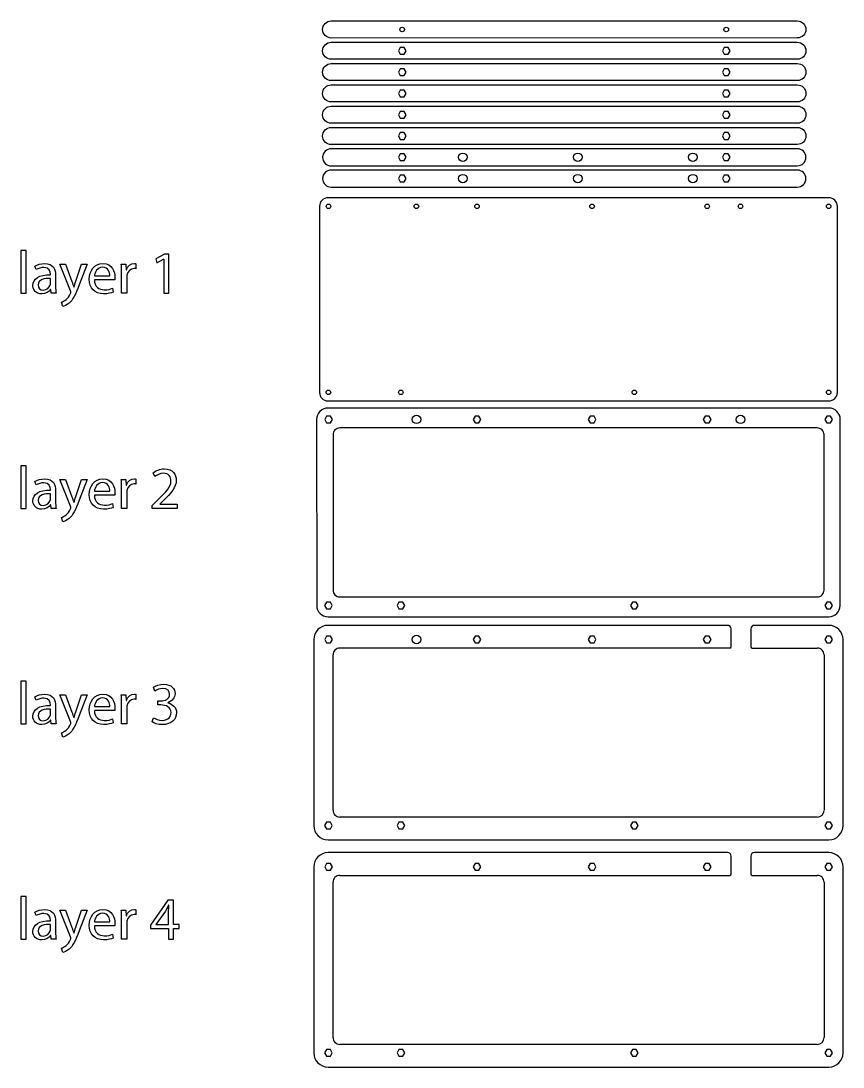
# Model space of a CAD drawing. Header units: millimetres. Extents: x -192 to 990, y 10 to 776.
# Drawn here: x -192 to 386, y 10 to 746 of the extents above; entities that cross this region are included whole.
import ezdxf

# ---------------------------------------------------------------- set-up
doc = ezdxf.new("R2010")
doc.units = ezdxf.units.MM
doc.layers.get('0').update_dxf_attribs({"linetype": 'CONTINUOUS'})

msp = doc.modelspace()

# ---------------------------------------------------------------- linework, layer by layer
for p, q in [((354, 656.01), (26, 655.99)), ((26, 643.99), (354, 644.01)), ((354, 641.01), (26, 640.99)), ((26, 628.99), (354, 629.01)), ((376.19, 621.49), (23.81, 621.49)), ((17.81, 615.49), (17.82, 484.51)), ((382.19, 484.51), (382.19, 615.49)), ((-164.92, 574.76), (-160.86, 574.76)), ((-157.34, 555.89), (-164.92, 574.76)), ((-160.86, 574.76), (-156.37, 562.66)), ((-153.66, 562.74), (-149.6, 574.76)), ((-145.67, 574.76), (-151.25, 560.16)), ((-149.6, 574.76), (-145.67, 574.76)), ((-121.65, 574.76), (-118.4, 574.76)), ((-118.4, 574.76), (-118.27, 570.74)), ((-111.37, 575.1), (-111.37, 571.58)), ((-181.56, 570.95), (-182.4, 573.4)), ((-171.57, 567.31), (-171.57, 567.73)), ((-121.49, 554.28), (-121.49, 568.37)), ((-118.27, 570.74), (-118.1, 570.74)), ((-171.49, 561.18), (-171.49, 564.73)), ((-167.89, 566.85), (-167.89, 559.19)), ((-126.24, 563.84), (-140.62, 563.84)), ((-140.58, 566.51), (-129.71, 566.51)), ((-117.8, 565.2), (-117.8, 554.28)), ((-171.23, 556.86), (-171.36, 556.86)), ((-170.94, 554.28), (-171.23, 556.86)), ((-167.55, 554.28), (-170.94, 554.28)), ((-155.06, 558.47), (-154.97, 558.47)), ((-127.93, 557.79), (-127.29, 555.13)), ((-117.8, 554.28), (-121.49, 554.28)), ((-162.84, 544.93), (-163.78, 548.06)), ((376.19, 473.49), (23.81, 473.49)), ((23.82, 478.51), (376.19, 478.51)), ((15.81, 465.49), (15.82, 334.51)), ((384.19, 334.51), (384.19, 465.49)), ((-97.99, 425.23), (-99.18, 427.86)), ((-181.56, 419.35), (-182.4, 421.8)), ((-164.92, 423.16), (-160.86, 423.16)), ((-157.34, 404.29), (-164.92, 423.16)), ((-160.86, 423.16), (-156.37, 411.06)), ((-153.66, 411.14), (-149.6, 423.16)), ((-145.67, 423.16), (-151.25, 408.56)), ((-149.6, 423.16), (-145.67, 423.16)), ((-121.65, 423.16), (-118.4, 423.16)), ((-118.4, 423.16), (-118.27, 419.14)), ((-111.37, 423.5), (-111.37, 419.98)), ((-171.57, 415.71), (-171.57, 416.14)), ((-171.49, 409.58), (-171.49, 413.13)), ((-167.89, 415.25), (-167.89, 407.59)), ((-140.58, 414.91), (-129.71, 414.91)), ((-121.49, 402.68), (-121.49, 416.77)), ((-118.27, 419.14), (-118.1, 419.14)), ((-117.8, 413.6), (-117.8, 402.68)), ((-171.23, 405.26), (-171.36, 405.26)), ((-170.94, 402.68), (-171.23, 405.26)), ((-155.06, 406.87), (-154.97, 406.87)), ((-126.24, 412.24), (-140.62, 412.24)), ((-127.93, 406.19), (-127.29, 403.53)), ((-99.85, 404.96), (-96.93, 407.8)), ((-92.45, 407.88), (-94.65, 405.85)), ((-94.65, 405.85), (-94.65, 405.77)), ((-94.65, 405.77), (-82.29, 405.77)), ((-82.29, 405.77), (-82.29, 402.68)), ((-167.55, 402.68), (-170.94, 402.68)), ((-117.8, 402.68), (-121.49, 402.68)), ((-99.85, 402.68), (-99.85, 404.96)), ((-82.29, 402.68), (-99.85, 402.68)), ((-162.84, 393.33), (-163.78, 396.46)), ((23.82, 326.51), (376.19, 326.51)), ((304.96, 320.49), (23.81, 320.49)), ((307.46, 305.49), (307.46, 317.99)), ((321.27, 317.99), (321.27, 305.49)), ((376.19, 320.49), (323.77, 320.49)), ((13.81, 310.49), (13.82, 179.51)), ((386.19, 179.51), (386.19, 310.49)), ((306.46, 304.49), (32.17, 304.49)), ((322.27, 304.49), (324, 304.49)), ((324, 304.49), (368.07, 304.49)), ((27.32, 190.26), (27.32, 299.64)), ((372.82, 299.74), (372.82, 190.26)), ((-97.95, 274.22), (-98.92, 276.93)), ((-181.56, 267.75), (-182.4, 270.2)), ((-157.34, 252.69), (-164.92, 271.56)), ((-164.92, 271.56), (-160.86, 271.56)), ((-160.86, 271.56), (-156.37, 259.46)), ((-153.66, 259.54), (-149.6, 271.56)), ((-145.67, 271.56), (-151.25, 256.96)), ((-149.6, 271.56), (-145.67, 271.56)), ((-121.65, 271.56), (-118.4, 271.56)), ((-121.49, 251.08), (-121.49, 265.17)), ((-118.4, 271.56), (-118.27, 267.54)), ((-118.27, 267.54), (-118.1, 267.54)), ((-111.37, 271.9), (-111.37, 268.38)), ((-95.83, 264.45), (-95.83, 267.24)), ((-95.83, 267.24), (-93.76, 267.24)), ((-88.94, 266.02), (-88.94, 265.93)), ((-171.57, 264.11), (-171.57, 264.53)), ((-171.49, 257.98), (-171.49, 261.53)), ((-167.89, 263.65), (-167.89, 255.99)), ((-126.24, 260.64), (-140.62, 260.64)), ((-140.58, 263.31), (-129.71, 263.31)), ((-117.8, 262), (-117.8, 251.08)), ((-93.76, 264.45), (-95.83, 264.45)), ((-171.23, 253.66), (-171.36, 253.66)), ((-170.94, 251.08), (-171.23, 253.66)), ((-167.55, 251.08), (-170.94, 251.08)), ((-155.06, 255.27), (-154.97, 255.27)), ((-127.93, 254.59), (-127.29, 251.93)), ((-117.8, 251.08), (-121.49, 251.08)), ((-99.98, 252.48), (-98.96, 255.35)), ((-162.84, 241.73), (-163.78, 244.86)), ((76.61, 185.51), (32.07, 185.51)), ((339.01, 185.51), (76.61, 185.51)), ((368.07, 185.51), (339.01, 185.51)), ((23.82, 169.51), (376.19, 169.51)), ((304.96, 160.49), (23.81, 160.49)), ((307.46, 145.49), (307.46, 157.99)), ((321.27, 157.99), (321.27, 145.49)), ((376.19, 160.49), (323.77, 160.49)), ((13.81, 150.49), (13.82, 19.51)), ((386.19, 19.51), (386.19, 150.49)), ((32.17, 144.49), (44.46, 144.49)), ((44.46, 144.49), (306.46, 144.49)), ((322.27, 144.49), (358.06, 144.49)), ((358.06, 144.49), (368.07, 144.49)), ((27.32, 30.26), (27.32, 139.64)), ((372.82, 139.74), (372.82, 30.26)), ((-181.56, 116.15), (-182.4, 118.6)), ((-164.92, 119.96), (-160.86, 119.96)), ((-157.34, 101.09), (-164.92, 119.96)), ((-160.86, 119.96), (-156.37, 107.86)), ((-153.66, 107.94), (-149.6, 119.96)), ((-145.67, 119.96), (-151.25, 105.36)), ((-149.6, 119.96), (-145.67, 119.96)), ((-121.65, 119.96), (-118.4, 119.96)), ((-118.4, 119.96), (-118.27, 115.94)), ((-111.37, 120.3), (-111.37, 116.78)), ((-90.63, 119.32), (-97.36, 109.97)), ((-88.22, 123.39), (-88.35, 123.39)), ((-88.35, 109.89), (-88.35, 119.07)), ((-171.57, 112.51), (-171.57, 112.93)), ((-167.89, 112.05), (-167.89, 104.39)), ((-140.58, 111.71), (-129.71, 111.71)), ((-121.49, 99.48), (-121.49, 113.57)), ((-118.27, 115.94), (-118.1, 115.94)), ((-171.49, 106.38), (-171.49, 109.93)), ((-155.06, 103.67), (-154.97, 103.67)), ((-126.24, 109.04), (-140.62, 109.04)), ((-117.8, 110.4), (-117.8, 99.48)), ((-97.36, 109.97), (-97.36, 109.89)), ((-97.36, 109.89), (-88.35, 109.89)), ((-171.23, 102.06), (-171.36, 102.06)), ((-170.94, 99.48), (-171.23, 102.06)), ((-167.55, 99.48), (-170.94, 99.48)), ((-127.93, 102.99), (-127.29, 100.33)), ((-117.8, 99.48), (-121.49, 99.48)), ((-162.84, 90.13), (-163.78, 93.26)), ((76.61, 25.51), (32.07, 25.51)), ((339.01, 25.51), (76.61, 25.51)), ((368.07, 25.51), (339.01, 25.51)), ((23.82, 9.51), (376.19, 9.51))]:
    msp.add_line(p, q)
for points in [[(354, 734.01), (26, 733.99, -1), (26, 745.99), (354, 746.01, -1)], [(354, 719.01), (26, 718.99, -1), (26, 730.99), (354, 731.01, -1)], [(354, 716.01, -1), (354, 704.01), (26, 703.99, -1), (26, 715.99)], [(354, 701.01, -1), (354, 689.01), (26, 688.99, -1), (26, 700.99)], [(354, 686.01, -1), (354, 674.01), (26, 673.99, -1), (26, 685.99)], [(354, 659.01), (26, 658.99, -1), (26, 670.99), (354, 671.01, -1)], [(368.07, 459.49), (32.17, 459.49, 0.426101), (27.32, 454.64), (27.32, 345.26, 0.414214), (32.07, 340.51), (76.61, 340.51), (339.01, 340.51), (368.07, 340.51, 0.414214), (372.82, 345.26), (372.82, 454.74, 0.414233)]]:
    msp.add_lwpolyline(points, format="xyb", close=True)
for points in [[(77.36, 722.65), (78.71, 725), (77.36, 727.35), (74.64, 727.35), (73.29, 725), (74.64, 722.65)], [(301.29, 725), (302.64, 722.65), (305.36, 722.65), (306.71, 725), (305.36, 727.35), (302.64, 727.35)], [(74.64, 712.35), (73.29, 710), (74.64, 707.65), (77.36, 707.65), (78.71, 710), (77.36, 712.35)], [(302.64, 712.35), (301.29, 710), (302.64, 707.65), (305.36, 707.65), (306.71, 710), (305.36, 712.35)], [(78.71, 695), (77.36, 697.35), (74.64, 697.35), (73.29, 695), (74.64, 692.65), (77.36, 692.65)], [(305.36, 697.35), (302.64, 697.35), (301.29, 695), (302.64, 692.65), (305.36, 692.65), (306.71, 695)], [(73.29, 680), (74.64, 677.65), (77.36, 677.65), (78.71, 680), (77.36, 682.35), (74.64, 682.35)], [(306.71, 680), (305.36, 682.35), (302.64, 682.35), (301.29, 680), (302.64, 677.65), (305.36, 677.65)], [(74.64, 662.65), (77.36, 662.65), (78.71, 665), (77.36, 667.35), (74.64, 667.35), (73.29, 665)], [(302.64, 667.35), (301.29, 665), (302.64, 662.65), (305.36, 662.65), (306.71, 665), (305.36, 667.35)], [(74.64, 652.35), (73.29, 650), (74.64, 647.65), (77.36, 647.65), (78.71, 650), (77.36, 652.35)], [(302.64, 652.35), (301.29, 650), (302.64, 647.65), (305.36, 647.65), (306.71, 650), (305.36, 652.35)], [(73.29, 635), (74.64, 632.65), (77.36, 632.65), (78.71, 635), (77.36, 637.35), (74.64, 637.35)], [(302.64, 632.65), (305.36, 632.65), (306.71, 635), (305.36, 637.35), (302.64, 637.35), (301.29, 635)], [(-192.27, 554.28), (-188.54, 554.28), (-188.54, 584.32), (-192.27, 584.32)], [(-91.35, 581.78), (-97.36, 578.57), (-96.64, 575.73), (-91.86, 578.31), (-91.77, 578.31), (-91.77, 554.28), (-88.17, 554.28), (-88.17, 581.78)], [(22.81, 467.84), (21.45, 465.49), (22.81, 463.14), (25.53, 463.14), (26.88, 465.49), (25.53, 467.84)], [(127.27, 463.14), (129.98, 463.14), (131.34, 465.49), (129.98, 467.84), (127.27, 467.84), (125.91, 465.49)], [(208.23, 463.14), (210.95, 463.14), (212.3, 465.49), (210.95, 467.84), (208.23, 467.84), (206.88, 465.49)], [(289.2, 467.84), (287.84, 465.49), (289.2, 463.14), (291.91, 463.14), (293.27, 465.49), (291.91, 467.84)], [(377.43, 463.14), (378.79, 465.49), (377.43, 467.84), (374.72, 467.84), (373.36, 465.49), (374.72, 463.14)], [(-188.54, 402.68), (-188.54, 432.72), (-192.27, 432.72), (-192.27, 402.68)], [(25.43, 336.86), (22.72, 336.86), (21.36, 334.51), (22.72, 332.16), (25.43, 332.16), (26.79, 334.51)], [(76.41, 332.16), (77.76, 334.51), (76.41, 336.86), (73.69, 336.86), (72.34, 334.51), (73.69, 332.16)], [(242.07, 334.51), (240.71, 336.86), (238, 336.86), (236.64, 334.51), (238, 332.16), (240.71, 332.16)], [(374.71, 332.16), (377.43, 332.16), (378.78, 334.51), (377.43, 336.86), (374.71, 336.86), (373.36, 334.51)], [(22.81, 312.84), (21.45, 310.49), (22.81, 308.14), (25.53, 308.14), (26.88, 310.49), (25.53, 312.84)], [(127.27, 308.14), (129.98, 308.14), (131.34, 310.49), (129.98, 312.84), (127.27, 312.84), (125.91, 310.49)], [(208.23, 308.14), (210.95, 308.14), (212.3, 310.49), (210.95, 312.84), (208.23, 312.84), (206.88, 310.49)], [(287.84, 310.49), (289.2, 308.14), (291.91, 308.14), (293.27, 310.49), (291.91, 312.84), (289.2, 312.84)], [(374.72, 308.14), (377.43, 308.14), (378.79, 310.49), (377.43, 312.84), (374.72, 312.84), (373.36, 310.49)], [(-188.54, 251.08), (-188.54, 281.12), (-192.27, 281.12), (-192.27, 251.08)], [(25.43, 181.86), (22.72, 181.86), (21.36, 179.51), (22.72, 177.16), (25.43, 177.16), (26.79, 179.51)], [(77.76, 179.51), (76.41, 181.86), (73.69, 181.86), (72.34, 179.51), (73.69, 177.16), (76.41, 177.16)], [(238, 181.86), (236.64, 179.51), (238, 177.16), (240.71, 177.16), (242.07, 179.51), (240.71, 181.86)], [(377.43, 181.86), (374.71, 181.86), (373.36, 179.51), (374.71, 177.16), (377.43, 177.16), (378.78, 179.51)], [(22.81, 152.84), (21.45, 150.49), (22.81, 148.14), (25.53, 148.14), (26.88, 150.49), (25.53, 152.84)], [(127.27, 148.14), (129.98, 148.14), (131.34, 150.49), (129.98, 152.84), (127.27, 152.84), (125.91, 150.49)], [(208.23, 148.14), (210.95, 148.14), (212.3, 150.49), (210.95, 152.84), (208.23, 152.84), (206.88, 150.49)], [(289.2, 152.84), (287.84, 150.49), (289.2, 148.14), (291.91, 148.14), (293.27, 150.49), (291.91, 152.84)], [(374.72, 152.84), (373.36, 150.49), (374.72, 148.14), (377.43, 148.14), (378.79, 150.49), (377.43, 152.84)], [(-192.27, 99.48), (-188.54, 99.48), (-188.54, 129.52), (-192.27, 129.52)], [(-80.98, 106.97), (-80.98, 109.89), (-84.83, 109.89), (-84.83, 126.98), (-88.85, 126.98), (-101.12, 109.42), (-101.12, 106.97), (-88.35, 106.97), (-88.35, 99.48), (-84.83, 99.48), (-84.83, 106.97)], [(25.43, 21.86), (22.72, 21.86), (21.36, 19.51), (22.72, 17.16), (25.43, 17.16), (26.79, 19.51)], [(76.41, 21.86), (73.69, 21.86), (72.34, 19.51), (73.69, 17.16), (76.41, 17.16), (77.76, 19.51)], [(240.71, 21.86), (238, 21.86), (236.64, 19.51), (238, 17.16), (240.71, 17.16), (242.07, 19.51)], [(378.78, 19.51), (377.43, 21.86), (374.71, 21.86), (373.36, 19.51), (374.71, 17.16), (377.43, 17.16)]]:
    msp.add_lwpolyline(points, close=True)
for centre, radius in [((76, 740), 1.6), ((304, 740), 1.6), ((118.63, 650.01), 3), ((199.59, 650.01), 3), ((280.55, 650.01), 3), ((118.63, 635.01), 3), ((199.59, 635.01), 3), ((280.55, 635.01), 3), ((24.17, 615.49), 1.6), ((86, 615.49), 1.6), ((128.63, 615.49), 1.6), ((209.59, 615.49), 1.6), ((290.55, 615.49), 1.6), ((314, 615.5), 1.6), ((376.07, 615.49), 1.6), ((24.07, 484.51), 1.6), ((75.05, 484.51), 1.6), ((239.36, 484.51), 1.6), ((376.07, 484.51), 1.6), ((86, 465.49), 3), ((314, 465.5), 3), ((86, 310.49), 3)]:
    msp.add_circle(centre, radius)
for centre, radius, start, end in [((26, 649.99), 6, 90.00469, 270.00469), ((354, 650.01), 6, -89.99531, 90.00469), ((26, 634.99), 6, 90.00469, 270.00469), ((354, 635.01), 6, -89.99531, 90.00469), ((23.81, 615.49), 6, 90.00015, 180.00469), ((376.19, 615.49), 6, 0, 90.00015), ((23.82, 484.51), 6, 180.00469, 270), ((376.19, 484.51), 6, -90, 0), ((23.81, 465.49), 8, 90.00015, 180.00469), ((376.19, 465.49), 8, 0, 90.00015), ((23.82, 334.51), 8, 180.00469, 270), ((376.19, 334.51), 8, -90, 0), ((23.81, 310.49), 10, 90.00015, 180.00469), ((304.96, 317.99), 2.5, 0, 90.00015), ((323.77, 317.99), 2.5, 90.00015, 180.00015), ((376.19, 310.49), 10, 0, 90.00015), ((32.07, 299.74), 4.75, 88.83596, 181.15155), ((306.46, 305.49), 1, -90, 0), ((322.27, 305.49), 1, 180.00015, 270), ((368.07, 299.74), 4.75, -0.00186, 90.00186), ((32.07, 190.26), 4.75, 179.98898, 269.98898), ((368.07, 190.26), 4.75, 269.98901, 359.98901), ((23.82, 179.51), 10, 180.00469, 270), ((376.19, 179.51), 10, -90, 0), ((23.81, 150.49), 10, 90.00015, 180.00469), ((304.96, 157.99), 2.5, 0, 90.00015), ((323.77, 157.99), 2.5, 90.00015, 180.00015), ((376.19, 150.49), 10, 0, 90.00015), ((32.07, 139.74), 4.75, 88.83596, 181.15155), ((306.46, 145.49), 1, -90, 0), ((322.27, 145.49), 1, 180.00015, 270), ((368.07, 139.74), 4.75, -0.00186, 90.00186), ((32.07, 30.26), 4.75, 179.98898, 269.98898), ((368.07, 30.26), 4.75, 269.98901, 359.98901), ((23.82, 19.51), 10, 180.00469, 270), ((376.19, 19.51), 10, -90, 0)]:
    msp.add_arc(centre, radius, start, end)
for points, knots in [([(-182.4, 573.4), (-180.71, 574.5), (-178.26, 575.22), (-175.67, 575.22), (-169.41, 575.22), (-167.89, 570.95), (-167.89, 566.85)], [9, 9, 9, 9, 10, 10, 10, 11, 11, 11, 11]), ([(-127.29, 555.13), (-128.61, 554.53), (-130.85, 553.86), (-134.11, 553.86), (-140.41, 553.86), (-144.18, 558), (-144.18, 564.18), (-144.18, 570.36), (-140.54, 575.22), (-134.57, 575.22), (-127.89, 575.22), (-126.11, 569.34), (-126.11, 565.58), (-126.11, 564.81), (-126.19, 564.22), (-126.24, 563.84)], [3, 3, 3, 3, 4, 4, 4, 5, 5, 5, 6, 6, 6, 7, 7, 7, 8, 8, 8, 8]), ([(-118.1, 570.74), (-117.17, 573.49), (-114.93, 575.22), (-112.43, 575.22), (-112.01, 575.22), (-111.71, 575.18), (-111.37, 575.1)], [4, 4, 4, 4, 5, 5, 5, 6, 6, 6, 6]), ([(-171.36, 556.86), (-172.5, 555.25), (-174.7, 553.81), (-177.62, 553.81), (-181.77, 553.81), (-183.88, 556.73), (-183.88, 559.7), (-183.88, 564.65), (-179.48, 567.35), (-171.57, 567.31)], [2, 2, 2, 2, 3, 3, 3, 4, 4, 4, 5, 5, 5, 5]), ([(-171.57, 567.73), (-171.57, 569.43), (-172.04, 572.47), (-176.23, 572.47), (-178.13, 572.47), (-180.12, 571.88), (-181.56, 570.95)], [6, 6, 6, 6, 7, 7, 7, 8, 8, 8, 8]), ([(-129.71, 566.51), (-129.66, 568.88), (-130.68, 572.56), (-134.87, 572.56), (-138.63, 572.56), (-140.28, 569.09), (-140.58, 566.51)], [0, 0, 0, 0, 1, 1, 1, 2, 2, 2, 2]), ([(-111.37, 571.58), (-111.75, 571.67), (-112.14, 571.71), (-112.64, 571.71), (-115.27, 571.71), (-117.13, 569.72), (-117.64, 566.93)], [7, 7, 7, 7, 8, 8, 8, 9, 9, 9, 9]), ([(-171.49, 564.73), (-175.55, 564.81), (-180.16, 564.1), (-180.16, 560.12), (-180.16, 557.71), (-178.55, 556.56), (-176.65, 556.56), (-173.98, 556.56), (-172.29, 558.26), (-171.7, 559.99)], [0, 0, 0, 0, 1, 1, 1, 2, 2, 2, 3, 3, 3, 3]), ([(-140.62, 563.84), (-140.54, 558.81), (-137.32, 556.73), (-133.6, 556.73), (-130.93, 556.73), (-129.32, 557.2), (-127.93, 557.79)], [0, 0, 0, 0, 1, 1, 1, 2, 2, 2, 2]), ([(-157.39, 554.03), (-157.22, 554.41), (-157.09, 554.7), (-157.09, 554.91), (-157.09, 555.13), (-157.17, 555.42), (-157.34, 555.89)], [12, 12, 12, 12, 13, 13, 13, 14, 14, 14, 14]), ([(-99.18, 427.86), (-97.27, 429.46), (-94.56, 430.65), (-91.39, 430.65), (-85.47, 430.65), (-82.97, 426.59), (-82.97, 422.65), (-82.97, 417.57), (-86.65, 413.47), (-92.45, 407.88)], [6, 6, 6, 6, 7, 7, 7, 8, 8, 8, 9, 9, 9, 9]), ([(-86.69, 422.18), (-86.69, 424.98), (-88.05, 427.56), (-92.15, 427.56), (-94.65, 427.56), (-96.72, 426.29), (-97.99, 425.23)], [3, 3, 3, 3, 4, 4, 4, 5, 5, 5, 5]), ([(-182.4, 421.8), (-180.71, 422.9), (-178.26, 423.62), (-175.67, 423.62), (-169.41, 423.62), (-167.89, 419.35), (-167.89, 415.25)], [9, 9, 9, 9, 10, 10, 10, 11, 11, 11, 11]), ([(-171.57, 416.14), (-171.57, 417.83), (-172.04, 420.87), (-176.23, 420.87), (-178.13, 420.87), (-180.12, 420.28), (-181.56, 419.35)], [6, 6, 6, 6, 7, 7, 7, 8, 8, 8, 8]), ([(-127.29, 403.53), (-128.61, 402.93), (-130.85, 402.26), (-134.11, 402.26), (-140.41, 402.26), (-144.18, 406.4), (-144.18, 412.58), (-144.18, 418.76), (-140.54, 423.62), (-134.57, 423.62), (-127.89, 423.62), (-126.11, 417.74), (-126.11, 413.98), (-126.11, 413.22), (-126.19, 412.62), (-126.24, 412.24)], [3, 3, 3, 3, 4, 4, 4, 5, 5, 5, 6, 6, 6, 7, 7, 7, 8, 8, 8, 8]), ([(-129.71, 414.91), (-129.66, 417.28), (-130.68, 420.96), (-134.87, 420.96), (-138.63, 420.96), (-140.28, 417.49), (-140.58, 414.91)], [0, 0, 0, 0, 1, 1, 1, 2, 2, 2, 2]), ([(-118.1, 419.14), (-117.17, 421.89), (-114.93, 423.62), (-112.43, 423.62), (-112.01, 423.62), (-111.71, 423.58), (-111.37, 423.5)], [4, 4, 4, 4, 5, 5, 5, 6, 6, 6, 6]), ([(-111.37, 419.98), (-111.75, 420.07), (-112.14, 420.11), (-112.64, 420.11), (-115.27, 420.11), (-117.13, 418.12), (-117.64, 415.33)], [7, 7, 7, 7, 8, 8, 8, 9, 9, 9, 9]), ([(-171.36, 405.26), (-172.5, 403.65), (-174.7, 402.22), (-177.62, 402.22), (-181.77, 402.22), (-183.88, 405.13), (-183.88, 408.1), (-183.88, 413.05), (-179.48, 415.75), (-171.57, 415.71)], [2, 2, 2, 2, 3, 3, 3, 4, 4, 4, 5, 5, 5, 5]), ([(-171.49, 413.13), (-175.55, 413.22), (-180.16, 412.5), (-180.16, 408.52), (-180.16, 406.11), (-178.55, 404.96), (-176.65, 404.96), (-173.98, 404.96), (-172.29, 406.66), (-171.7, 408.39)], [0, 0, 0, 0, 1, 1, 1, 2, 2, 2, 3, 3, 3, 3]), ([(-140.62, 412.24), (-140.54, 407.21), (-137.32, 405.13), (-133.6, 405.13), (-130.93, 405.13), (-129.32, 405.6), (-127.93, 406.19)], [0, 0, 0, 0, 1, 1, 1, 2, 2, 2, 2]), ([(-157.39, 402.43), (-157.22, 402.81), (-157.09, 403.1), (-157.09, 403.31), (-157.09, 403.53), (-157.17, 403.82), (-157.34, 404.29)], [12, 12, 12, 12, 13, 13, 13, 14, 14, 14, 14]), ([(-98.92, 276.93), (-97.48, 277.99), (-94.69, 279.05), (-91.73, 279.05), (-86.31, 279.05), (-83.86, 275.83), (-83.86, 272.49), (-83.86, 269.65), (-85.55, 267.24), (-88.94, 266.02)], [10, 10, 10, 10, 11, 11, 11, 12, 12, 12, 13, 13, 13, 13]), ([(-93.76, 267.24), (-91.05, 267.24), (-87.63, 268.64), (-87.63, 271.9), (-87.63, 274.1), (-89.02, 276.04), (-92.45, 276.04), (-94.65, 276.04), (-96.76, 275.07), (-97.95, 274.22)], [6, 6, 6, 6, 7, 7, 7, 8, 8, 8, 9, 9, 9, 9]), ([(-182.4, 270.2), (-180.71, 271.3), (-178.26, 272.02), (-175.67, 272.02), (-169.41, 272.02), (-167.89, 267.75), (-167.89, 263.65)], [9, 9, 9, 9, 10, 10, 10, 11, 11, 11, 11]), ([(-171.57, 264.53), (-171.57, 266.23), (-172.04, 269.27), (-176.23, 269.27), (-178.13, 269.27), (-180.12, 268.68), (-181.56, 267.75)], [6, 6, 6, 6, 7, 7, 7, 8, 8, 8, 8]), ([(-127.29, 251.93), (-128.61, 251.33), (-130.85, 250.66), (-134.11, 250.66), (-140.41, 250.66), (-144.18, 254.8), (-144.18, 267.16), (-140.54, 272.02), (-134.57, 272.02), (-127.89, 272.02), (-126.11, 266.14), (-126.11, 262.38), (-126.11, 261.61), (-126.19, 261.02), (-126.24, 260.64)], [3, 3, 3, 3, 4, 4, 4, 5, 5, 6, 6, 6, 7, 7, 7, 8, 8, 8, 8]), ([(-129.71, 263.31), (-129.66, 265.68), (-130.68, 269.36), (-134.87, 269.36), (-138.63, 269.36), (-140.28, 265.89), (-140.58, 263.31)], [0, 0, 0, 0, 1, 1, 1, 2, 2, 2, 2]), ([(-118.1, 267.54), (-117.17, 270.29), (-114.93, 272.02), (-112.43, 272.02), (-112.01, 272.02), (-111.71, 271.98), (-111.37, 271.9)], [4, 4, 4, 4, 5, 5, 5, 6, 6, 6, 6]), ([(-111.37, 268.38), (-111.75, 268.47), (-112.14, 268.51), (-112.64, 268.51), (-115.27, 268.51), (-117.13, 266.52), (-117.64, 263.73)], [7, 7, 7, 7, 8, 8, 8, 9, 9, 9, 9]), ([(-88.94, 265.93), (-85.55, 265.25), (-82.8, 262.72), (-82.8, 258.87), (-82.8, 254.46), (-86.23, 250.61), (-92.83, 250.61), (-95.92, 250.61), (-98.63, 251.59), (-99.98, 252.48)], [14, 14, 14, 14, 15, 15, 15, 16, 16, 16, 17, 17, 17, 17]), ([(-171.36, 253.66), (-172.5, 252.05), (-174.7, 250.61), (-177.62, 250.61), (-181.77, 250.61), (-183.88, 253.53), (-183.88, 256.49), (-183.88, 261.45), (-179.48, 264.15), (-171.57, 264.11)], [2, 2, 2, 2, 3, 3, 3, 4, 4, 4, 5, 5, 5, 5]), ([(-171.49, 261.53), (-175.55, 261.61), (-180.16, 260.89), (-180.16, 256.92), (-180.16, 254.51), (-178.55, 253.36), (-176.65, 253.36), (-173.98, 253.36), (-172.29, 255.06), (-171.7, 256.79)], [0, 0, 0, 0, 1, 1, 1, 2, 2, 2, 3, 3, 3, 3]), ([(-140.62, 260.64), (-140.54, 255.61), (-137.32, 253.53), (-133.6, 253.53), (-130.93, 253.53), (-129.32, 254), (-127.93, 254.59)], [0, 0, 0, 0, 1, 1, 1, 2, 2, 2, 2]), ([(-98.96, 255.35), (-97.91, 254.68), (-95.45, 253.62), (-92.87, 253.62), (-88.09, 253.62), (-86.61, 256.66), (-86.65, 258.95)], [0, 0, 0, 0, 1, 1, 1, 2, 2, 2, 2]), ([(-157.39, 250.83), (-157.22, 251.21), (-157.09, 251.5), (-157.09, 251.71), (-157.09, 251.93), (-157.17, 252.22), (-157.34, 252.69)], [12, 12, 12, 12, 13, 13, 13, 14, 14, 14, 14]), ([(-182.4, 118.6), (-180.71, 119.7), (-178.26, 120.42), (-175.67, 120.42), (-169.41, 120.42), (-167.89, 116.15), (-167.89, 112.05)], [9, 9, 9, 9, 10, 10, 10, 11, 11, 11, 11]), ([(-127.29, 100.33), (-128.61, 99.73), (-130.85, 99.06), (-134.11, 99.06), (-140.41, 99.06), (-144.18, 103.2), (-144.18, 115.56), (-140.54, 120.42), (-134.57, 120.42), (-127.89, 120.42), (-126.11, 114.54), (-126.11, 110.78), (-126.11, 110.02), (-126.19, 109.42), (-126.24, 109.04)], [3, 3, 3, 3, 4, 4, 4, 5, 5, 6, 6, 6, 7, 7, 7, 8, 8, 8, 8]), ([(-118.1, 115.94), (-117.17, 118.69), (-114.93, 120.42), (-112.43, 120.42), (-112.01, 120.42), (-111.71, 120.38), (-111.37, 120.3)], [4, 4, 4, 4, 5, 5, 5, 6, 6, 6, 6]), ([(-171.36, 102.06), (-172.5, 100.45), (-174.7, 99.01), (-177.62, 99.01), (-181.77, 99.01), (-183.88, 101.93), (-183.88, 104.9), (-183.88, 109.85), (-179.48, 112.55), (-171.57, 112.51)], [2, 2, 2, 2, 3, 3, 3, 4, 4, 4, 5, 5, 5, 5]), ([(-171.57, 112.93), (-171.57, 114.63), (-172.04, 117.67), (-176.23, 117.67), (-178.13, 117.67), (-180.12, 117.08), (-181.56, 116.15)], [6, 6, 6, 6, 7, 7, 7, 8, 8, 8, 8]), ([(-129.71, 111.71), (-129.66, 114.08), (-130.68, 117.76), (-134.87, 117.76), (-138.63, 117.76), (-140.28, 114.29), (-140.58, 111.71)], [0, 0, 0, 0, 1, 1, 1, 2, 2, 2, 2]), ([(-111.37, 116.78), (-111.75, 116.87), (-112.14, 116.91), (-112.64, 116.91), (-115.27, 116.91), (-117.13, 114.92), (-117.64, 112.13)], [7, 7, 7, 7, 8, 8, 8, 9, 9, 9, 9]), ([(-171.49, 109.93), (-175.55, 110.02), (-180.16, 109.3), (-180.16, 105.32), (-180.16, 102.91), (-178.55, 101.76), (-176.65, 101.76), (-173.98, 101.76), (-172.29, 103.46), (-171.7, 105.19)], [0, 0, 0, 0, 1, 1, 1, 2, 2, 2, 3, 3, 3, 3]), ([(-140.62, 109.04), (-140.54, 104.01), (-137.32, 101.93), (-133.6, 101.93), (-130.93, 101.93), (-129.32, 102.4), (-127.93, 102.99)], [0, 0, 0, 0, 1, 1, 1, 2, 2, 2, 2]), ([(-157.39, 99.23), (-157.22, 99.61), (-157.09, 99.9), (-157.09, 100.11), (-157.09, 100.33), (-157.17, 100.62), (-157.34, 101.09)], [12, 12, 12, 12, 13, 13, 13, 14, 14, 14, 14])]:
    msp.add_open_spline(points, degree=3, knots=knots)
for points in [[(-121.49, 568.37), (-121.49, 570.78), (-121.53, 572.85), (-121.65, 574.76)], [(-171.7, 559.99), (-171.57, 560.37), (-171.49, 560.8), (-171.49, 561.18)], [(-151.25, 560.16), (-153.92, 553.14), (-155.74, 549.54), (-158.28, 547.34)], [(-156.37, 562.66), (-155.91, 561.3), (-155.4, 559.7), (-155.06, 558.47)], [(-154.97, 558.47), (-154.59, 559.7), (-154.17, 561.26), (-153.66, 562.74)], [(-117.64, 566.93), (-117.72, 566.42), (-117.8, 565.83), (-117.8, 565.2)], [(-167.89, 559.19), (-167.89, 557.41), (-167.81, 555.68), (-167.55, 554.28)], [(-160.52, 549.88), (-159.5, 550.68), (-158.23, 552.12), (-157.39, 554.03)], [(-163.78, 548.06), (-162.84, 548.36), (-161.62, 548.95), (-160.52, 549.88)], [(-158.28, 547.34), (-160.09, 545.73), (-161.91, 545.1), (-162.84, 544.93)], [(-121.49, 416.77), (-121.49, 419.18), (-121.53, 421.25), (-121.65, 423.16)], [(-96.93, 407.8), (-89.91, 414.48), (-86.74, 418.04), (-86.69, 422.18)], [(-117.64, 415.33), (-117.72, 414.82), (-117.8, 414.23), (-117.8, 413.6)], [(-171.7, 408.39), (-171.57, 408.77), (-171.49, 409.2), (-171.49, 409.58)], [(-167.89, 407.59), (-167.89, 405.81), (-167.81, 404.08), (-167.55, 402.68)], [(-151.25, 408.56), (-153.92, 401.54), (-155.74, 397.94), (-158.28, 395.74)], [(-156.37, 411.06), (-155.91, 409.7), (-155.4, 408.1), (-155.06, 406.87)], [(-154.97, 406.87), (-154.59, 408.1), (-154.17, 409.66), (-153.66, 411.14)], [(-163.78, 396.46), (-162.84, 396.76), (-161.62, 397.35), (-160.52, 398.28)], [(-160.52, 398.28), (-159.5, 399.08), (-158.23, 400.52), (-157.39, 402.43)], [(-158.28, 395.74), (-160.09, 394.13), (-161.91, 393.5), (-162.84, 393.33)], [(-121.49, 265.17), (-121.49, 267.58), (-121.53, 269.65), (-121.65, 271.56)], [(-171.7, 256.79), (-171.57, 257.17), (-171.49, 257.6), (-171.49, 257.98)], [(-156.37, 259.46), (-155.91, 258.1), (-155.4, 256.49), (-155.06, 255.27)], [(-154.97, 255.27), (-154.59, 256.49), (-154.17, 258.06), (-153.66, 259.54)], [(-117.64, 263.73), (-117.72, 263.22), (-117.8, 262.63), (-117.8, 262)], [(-86.65, 258.95), (-86.69, 262.8), (-90.16, 264.45), (-93.76, 264.45)], [(-167.89, 255.99), (-167.89, 254.21), (-167.81, 252.48), (-167.55, 251.08)], [(-160.52, 246.68), (-159.5, 247.48), (-158.23, 248.92), (-157.39, 250.83)], [(-151.25, 256.96), (-153.92, 249.94), (-155.74, 246.34), (-158.28, 244.14)], [(-163.78, 244.86), (-162.84, 245.16), (-161.62, 245.75), (-160.52, 246.68)], [(-158.28, 244.14), (-160.09, 242.53), (-161.91, 241.9), (-162.84, 241.73)], [(-121.49, 113.57), (-121.49, 115.98), (-121.53, 118.05), (-121.65, 119.96)], [(-88.35, 123.39), (-89.19, 121.78), (-89.87, 120.59), (-90.63, 119.32)], [(-88.35, 119.07), (-88.35, 120.51), (-88.3, 121.95), (-88.22, 123.39)], [(-117.64, 112.13), (-117.72, 111.62), (-117.8, 111.03), (-117.8, 110.4)], [(-171.7, 105.19), (-171.57, 105.57), (-171.49, 106), (-171.49, 106.38)], [(-167.89, 104.39), (-167.89, 102.61), (-167.81, 100.88), (-167.55, 99.48)], [(-151.25, 105.36), (-153.92, 98.34), (-155.74, 94.74), (-158.28, 92.54)], [(-156.37, 107.86), (-155.91, 106.5), (-155.4, 104.9), (-155.06, 103.67)], [(-154.97, 103.67), (-154.59, 104.9), (-154.17, 106.46), (-153.66, 107.94)], [(-160.52, 95.08), (-159.5, 95.88), (-158.23, 97.32), (-157.39, 99.23)], [(-163.78, 93.26), (-162.84, 93.56), (-161.62, 94.15), (-160.52, 95.08)], [(-158.28, 92.54), (-160.09, 90.93), (-161.91, 90.3), (-162.84, 90.13)]]:
    msp.add_open_spline(points, degree=3)

doc.saveas('drawing.dxf')
